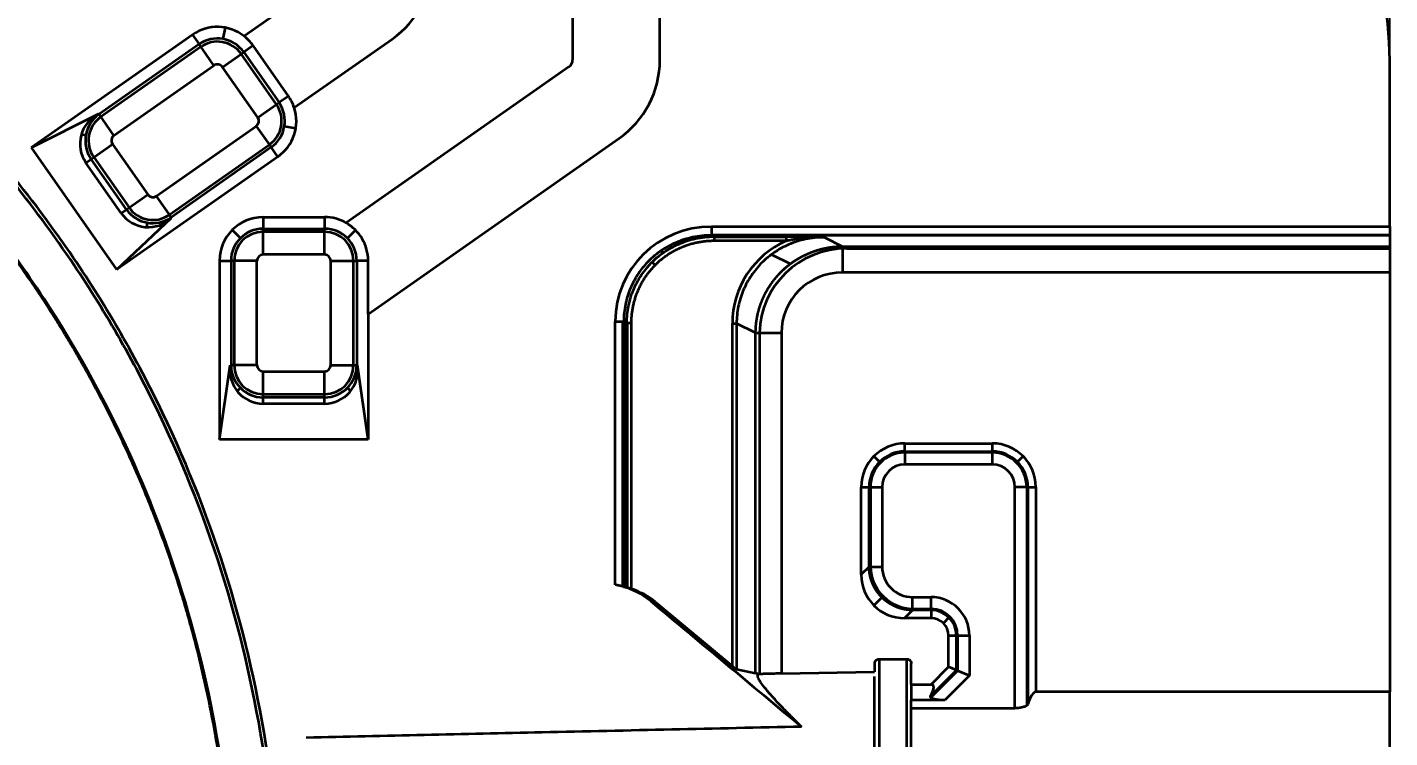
# Model space of a CAD drawing. Header units: millimetres. Extents: x 5 to 1651, y 545 to 1674.
# Drawn here: x 495.8 to 651.9, y 1494 to 1575.4 of the extents above; entities that cross this region are included whole.
import ezdxf

# ---------------------------------------------------------------- set-up
doc = ezdxf.new("R2010")
doc.units = ezdxf.units.MM
doc.layers.add('20', color=7, linetype='Continuous', true_color=0xffffff)
doc.layers.add('dim', color=82, linetype='Continuous', lineweight=9)
doc.dimstyles.get("Standard").update_dxf_attribs({"dimscale": 5, "dimtxt": 0.18, "dimasz": 0.18, "dimexe": 0.18, "dimexo": 0.0625, "dimgap": 0.09, "dimtad": 0, "dimtih": 1, "dimtoh": 1, "dimzin": 0, "dimdsep": 46, "dimtxsty": 'Standard', "dimcen": 0.09, "dimadec": 0, "dimazin": 0, "dimtfac": 1, "dimtofl": 0, "dimtmove": 0, "dimatfit": 3, "dimfxl": 0, "dimtolj": 1, "dimtzin": 0, "dimarcsym": 0})

# ---------------------------------------------------------------- blocks, each defined once
blk = doc.blocks.new('*D2')
at = {"layer": 'Defpoints', "color": 0, "lineweight": 18, "transparency": 16777216}
for p in [(651.9, 1664.8), (151.9, 1561.72), (651.9, 1561.72)]:
    blk.add_point(p, dxfattribs=at)
at = {"layer": 'dim', "color": 0, "lineweight": -2, "transparency": 16777216}
for p, q in [((151.9, 1564.22), (151.9, 1667.3)), ((651.9, 1564.22), (651.9, 1667.3)), ((161.9, 1664.8), (357.11, 1664.8)), ((641.9, 1664.8), (446.69, 1664.8))]:
    blk.add_line(p, q, dxfattribs=at)
at = {"layer": 'dim', "color": 0, "lineweight": 18, "transparency": 16777216}
for points in [[(161.9, 1666.47), (161.9, 1663.13), (151.9, 1664.8)], [(641.9, 1666.47), (641.9, 1663.13), (651.9, 1664.8)]]:
    blk.add_solid(points, dxfattribs=at)
at = {"layer": 'dim', "color": 0, "lineweight": 18, "transparency": 16777216, "insert": (401.9, 1664.8), "char_height": 12.5, "attachment_point": 5}
blk.add_mtext('\\A1;500.00{\\H7.5;\\S-0.10^ -0.15;}', dxfattribs=at)

msp = doc.modelspace()

# ---------------------------------------------------------------- linework, layer by layer
at = {"layer": '20', "color": 7, "linetype": 'Continuous', "lineweight": 35}
for p, q in [((558.303, 1611.632), (558.303, 1571.651)), ((568.303, 1571.651), (568.303, 1611.632)), ((531.888, 1582.212), (520.689, 1574.371)), ((518.49, 1575.346), (518.26, 1574.042)), ((514.754, 1574.517), (496.339, 1561.623)), ((515.513, 1573.433), (504.061, 1565.414)), ((515.721, 1573.136), (504.269, 1565.117)), ((514.754, 1574.517), (515.513, 1573.433)), ((517.217, 1571), (515.513, 1573.433)), ((521.704, 1573.28), (520.633, 1572.53)), ((520.689, 1574.371), (520.674, 1574.36)), ((525.747, 1567.506), (521.704, 1573.28)), ((526.425, 1566.179), (537.623, 1574.02)), ((518.2, 1570.826), (520.633, 1572.53)), ((524.379, 1566.548), (520.336, 1572.322)), ((520.633, 1572.53), (524.676, 1566.756)), ((651.897, 1552.549), (651.897, 1571.632)), ((505.765, 1562.981), (517.217, 1571)), ((522.243, 1565.052), (518.2, 1570.826)), ((557.877, 1570.832), (532.384, 1552.982)), ((525.747, 1567.506), (524.676, 1566.756)), ((496.339, 1561.623), (504.012, 1565.485)), ((504.012, 1565.485), (504.061, 1565.414)), ((505.765, 1562.981), (504.061, 1565.414)), ((522.243, 1565.052), (524.676, 1566.756)), ((526.41, 1566.169), (526.425, 1566.179)), ((510.618, 1556.051), (522.07, 1564.07)), ((522.07, 1564.07), (523.774, 1561.636)), ((526.589, 1563.779), (525.285, 1564.009)), ((502.039, 1563.131), (502.549, 1563.041)), ((534.902, 1542.537), (563.612, 1562.64)), ((506.118, 1547.658), (496.339, 1561.623)), ((503.158, 1560.294), (505.592, 1561.998)), ((505.592, 1561.998), (509.635, 1556.224)), ((512.113, 1553.915), (523.565, 1561.933)), ((523.774, 1561.636), (512.322, 1553.617)), ((524.533, 1560.552), (523.774, 1561.636)), ((502.562, 1559.877), (503.158, 1560.294)), ((506.605, 1554.103), (502.562, 1559.877)), ((507.201, 1554.52), (503.158, 1560.294)), ((503.456, 1560.502), (507.499, 1554.728)), ((524.533, 1560.552), (506.118, 1547.658)), ((507.201, 1554.52), (509.635, 1556.224)), ((510.618, 1556.051), (512.322, 1553.617)), ((506.605, 1554.103), (507.201, 1554.52)), ((506.118, 1547.658), (512.371, 1553.546)), ((509.574, 1553.008), (509.484, 1552.498)), ((512.371, 1553.546), (512.322, 1553.617)), ((522.854, 1553.641), (522.854, 1552.318)), ((522.854, 1553.641), (529.902, 1553.641)), ((529.902, 1553.641), (529.902, 1552.318)), ((532.384, 1552.982), (532.369, 1552.971)), ((519.318, 1552.177), (520.254, 1551.241)), ((522.854, 1549.347), (522.854, 1552.318)), ((522.854, 1552.318), (529.902, 1552.318)), ((529.902, 1551.955), (522.854, 1551.955)), ((529.902, 1549.347), (529.902, 1552.318)), ((533.426, 1552.165), (532.502, 1551.241)), ((574.205, 1552.549), (651.897, 1552.549)), ((574.205, 1552.549), (574.205, 1551.552)), ((574.205, 1551.632), (651.897, 1551.632)), ((651.897, 1551.552), (574.205, 1551.552)), ((574.205, 1551.552), (574.53, 1551.41)), ((574.53, 1551.41), (574.53, 1550.912)), ((574.53, 1551.41), (582.766, 1551.41)), ((574.53, 1551.37), (582.766, 1551.37)), ((582.766, 1551.41), (582.766, 1550.912)), ((587.101, 1551.33), (589.221, 1550.288)), ((651.897, 1552.549), (651.897, 1551.552)), ((651.897, 1551.552), (651.897, 1550.288)), ((568.698, 1549.572), (568.344, 1549.727)), ((582.766, 1550.912), (574.53, 1550.912)), ((589.221, 1550.288), (651.897, 1550.288)), ((589.221, 1550.288), (589.221, 1547.3)), ((589.709, 1550.049), (651.897, 1550.049)), ((651.897, 1550.288), (651.897, 1547.3)), ((517.854, 1548.641), (519.177, 1548.641)), ((517.854, 1548.641), (517.854, 1528.18)), ((522.148, 1548.641), (519.177, 1548.641)), ((519.177, 1548.641), (519.177, 1536.68)), ((519.54, 1548.641), (519.54, 1536.68)), ((522.148, 1536.68), (522.148, 1548.641)), ((529.902, 1549.347), (522.854, 1549.347)), ((530.608, 1536.68), (530.608, 1548.641)), ((530.608, 1548.641), (533.579, 1548.641)), ((533.216, 1536.68), (533.216, 1548.641)), ((533.579, 1548.641), (533.579, 1536.68)), ((534.885, 1548.641), (533.579, 1548.641)), ((534.885, 1542.525), (534.885, 1548.641)), ((567.765, 1548.154), (567.419, 1548.501)), ((581.089, 1549.369), (583.263, 1548.302)), ((651.897, 1547.3), (589.221, 1547.3)), ((651.897, 1547.3), (651.897, 1499.269)), ((534.902, 1542.537), (534.885, 1542.525)), ((534.902, 1542.537), (534.902, 1528.18)), ((563.179, 1511.531), (563.179, 1541.695)), ((563.179, 1541.695), (564.16, 1541.695)), ((564, 1541.695), (564, 1511.358)), ((564.16, 1541.695), (564.16, 1511.317)), ((564.518, 1541.538), (564.16, 1541.695)), ((564.518, 1511.223), (564.518, 1541.538)), ((564.518, 1541.538), (565.008, 1541.538)), ((564.598, 1511.201), (564.598, 1541.538)), ((565.008, 1541.538), (565.008, 1511.083)), ((576.599, 1541.449), (577.091, 1541.449)), ((576.599, 1502.224), (576.599, 1541.449)), ((577.091, 1541.449), (577.091, 1501.86)), ((579.266, 1540.38), (577.091, 1541.449)), ((579.266, 1501.439), (579.266, 1540.38)), ((579.266, 1540.38), (582.22, 1540.38)), ((579.707, 1540.38), (579.707, 1501.301)), ((582.22, 1540.38), (582.22, 1501.376)), ((517.854, 1528.18), (519.091, 1536.68)), ((519.091, 1536.68), (519.177, 1536.68)), ((522.148, 1536.68), (519.177, 1536.68)), ((522.854, 1535.975), (529.902, 1535.975)), ((522.854, 1533.004), (522.854, 1535.975)), ((529.902, 1533.004), (529.902, 1535.975)), ((530.608, 1536.68), (533.579, 1536.68)), ((533.665, 1536.68), (533.579, 1536.68)), ((534.902, 1528.18), (533.665, 1536.68)), ((519.888, 1533.714), (520.254, 1534.081)), ((532.502, 1534.081), (532.868, 1533.714)), ((522.854, 1533.367), (529.902, 1533.367)), ((529.902, 1533.004), (522.854, 1533.004)), ((522.854, 1532.277), (522.854, 1533.004)), ((529.902, 1532.277), (529.902, 1533.004)), ((529.902, 1532.277), (522.854, 1532.277)), ((534.902, 1528.18), (517.854, 1528.18)), ((593.462, 1525.62), (592.819, 1526.263)), ((596.354, 1526.818), (596.354, 1527.728)), ((596.354, 1527.728), (606.365, 1527.728)), ((596.354, 1526.818), (596.354, 1525.326)), ((596.354, 1526.818), (606.365, 1526.818)), ((606.365, 1526.677), (596.354, 1526.677)), ((606.365, 1527.728), (606.365, 1526.818)), ((606.365, 1526.818), (606.365, 1525.326)), ((609.901, 1526.263), (609.257, 1525.62)), ((606.365, 1525.326), (596.354, 1525.326)), ((591.354, 1522.728), (592.264, 1522.728)), ((591.354, 1512.701), (591.354, 1522.728)), ((592.264, 1522.728), (593.756, 1522.728)), ((592.264, 1513.61), (592.264, 1522.728)), ((592.405, 1522.728), (592.405, 1513.61)), ((593.756, 1522.728), (593.756, 1513.61)), ((610.455, 1522.728), (608.963, 1522.728)), ((608.963, 1497.396), (608.963, 1522.728)), ((610.314, 1522.728), (610.314, 1497.709)), ((610.455, 1522.728), (611.365, 1522.728)), ((610.455, 1522.728), (610.455, 1497.878)), ((611.365, 1522.728), (611.365, 1499.269)), ((592.264, 1513.61), (591.354, 1512.701)), ((592.264, 1513.61), (593.756, 1513.61)), ((564.16, 1511.317), (564.518, 1511.223)), ((567.807, 1509.55), (567.209, 1509.707)), ((567.807, 1509.55), (576.599, 1502.224)), ((592.807, 1509.181), (593.725, 1510.098)), ((597.237, 1510.13), (599.354, 1510.13)), ((597.237, 1508.638), (597.237, 1510.13)), ((599.354, 1508.638), (599.354, 1510.13)), ((596.327, 1507.728), (597.237, 1508.638)), ((599.354, 1507.728), (596.327, 1507.728)), ((597.237, 1508.779), (599.354, 1508.779)), ((599.354, 1508.638), (597.237, 1508.638)), ((599.354, 1508.638), (599.354, 1507.728)), ((601.412, 1507.785), (600.768, 1507.142)), ((601.354, 1505.728), (602.264, 1505.728)), ((601.354, 1502.132), (601.354, 1505.728)), ((602.264, 1505.728), (603.756, 1505.728)), ((602.264, 1501.755), (602.264, 1505.728)), ((602.405, 1505.728), (602.405, 1501.696)), ((603.756, 1505.728), (603.756, 1501.137)), ((593.398, 1503.031), (596.598, 1503.031)), ((577.091, 1501.86), (579.266, 1501.439)), ((582.22, 1501.376), (592.898, 1501.562)), ((592.898, 1502.531), (592.898, 1501.562)), ((597.098, 1500.132), (597.098, 1502.531)), ((599.294, 1498.785), (602.264, 1501.755)), ((599.335, 1498.626), (602.405, 1501.696)), ((599.354, 1500.132), (601.354, 1502.132)), ((602.264, 1501.755), (601.354, 1502.132)), ((602.264, 1501.755), (603.756, 1501.137)), ((597.098, 1500.132), (597.098, 1498.319)), ((597.098, 1500.132), (599.354, 1500.132)), ((603.756, 1501.137), (600.938, 1498.319)), ((597.098, 1497.396), (597.098, 1498.319)), ((600.938, 1498.319), (597.098, 1498.319)), ((651.897, 1499.269), (611.365, 1499.269)), ((651.897, 1443.995), (651.897, 1499.269)), ((597.098, 1445.868), (597.098, 1497.396)), ((597.098, 1497.396), (608.963, 1497.396))]:
    msp.add_line(p, q, dxfattribs=at)
for centre, radius, start, end in [((611.897, 1571.632), 40, 0, 90), ((531.314, 1583.031), 11, 305, 0), ((517.622, 1570.422), 5, 52.16559, 125), ((517.622, 1570.422), 3.676, 35, 125), ((517.622, 1570.422), 3.314, 35, 125), ((517.622, 1570.422), 4.983, 35, 52.2255), ((557.303, 1571.651), 1, 305, 0), ((557.303, 1571.651), 11, 305, 0), ((517.622, 1570.422), 0.706, 35, 125), ((521.665, 1564.648), 4.983, 17.7745, 35), ((506.17, 1562.403), 3.676, 125, 215), ((521.665, 1564.648), 3.314, 305, 35), ((521.665, 1564.648), 3.676, 305, 35), ((521.665, 1564.648), 5, 305, 17.83441), ((506.17, 1562.403), 3.314, 125, 215), ((521.665, 1564.648), 0.706, 305, 35), ((506.17, 1562.403), 0.706, 125, 215), ((510.213, 1556.629), 0.706, 215, 305), ((510.213, 1556.629), 3.676, 215, 305), ((510.213, 1556.629), 3.314, 215, 305), ((522.854, 1548.641), 5, 90, 180), ((529.902, 1548.641), 5, 60.2408, 90), ((529.902, 1548.641), 4.983, 0, 60.33225), ((522.854, 1548.641), 3.676, 90, 180), ((522.854, 1548.641), 3.314, 90, 180), ((529.902, 1548.641), 3.676, 0, 90), ((529.902, 1548.641), 3.314, 0, 90), ((522.854, 1548.641), 0.706, 90, 180), ((529.902, 1548.641), 0.706, 0, 90), ((522.854, 1536.68), 3.676, 180, 270), ((522.854, 1536.68), 3.314, 180, 270), ((522.854, 1536.68), 0.706, 180, 270), ((529.902, 1536.68), 3.314, 270, 0), ((529.902, 1536.68), 0.706, 270, 0), ((529.902, 1536.68), 3.676, 270, 0), ((596.354, 1522.728), 5, 90, 180), ((596.354, 1522.728), 4.09, 90, 180), ((596.354, 1522.728), 3.949, 90, 180), ((606.365, 1522.728), 5, 0, 90), ((606.365, 1522.728), 4.09, 0, 90), ((606.365, 1522.728), 3.949, 0, 90), ((596.354, 1522.728), 2.598, 90, 180), ((606.365, 1522.728), 2.598, 0, 90), ((599.354, 1505.728), 4.402, 0, 90), ((599.354, 1505.728), 3.051, 0, 90), ((599.354, 1505.728), 2.91, 0, 90), ((599.354, 1505.728), 2, 0, 90)]:
    msp.add_arc(centre, radius, start, end, dxfattribs=at)
for centre, major_axis, ratio, start_param, end_param in [((505.712, 1562.082), (3.149, 2.205), 0.9893532, 1.4247433, 3.1415927), ((509.755, 1556.308), (3.149, 2.205), 0.9893532, 3.1415927, 4.858442), ((574.396, 1541.506), (10.311, -4.52), 0.9770757, 1.9925804, 3.5463201), ((587.264, 1541.288), (9.608, -4.72), 0.9808758, 2.4551548, 3.5906035), ((589.864, 1540.011), (9.151, -4.495), 0.9808758, 2.0350898, 3.5690336), ((589.33, 1540.273), (6.405, -3.147), 0.9808758, 2.0350898, 3.5906035), ((522.854, 1536.121), (0, 3.844), 0.9893532, 1.4247433, 3.1415927), ((529.902, 1536.121), (0, 3.844), 0.9893532, 3.1415927, 4.858442), ((596.382, 1512.755), (3.574, 3.574), 0.9891328, 2.361657, 3.9215283), ((597.433, 1513.806), (3.574, 3.574), 0.9891328, 2.3897481, 3.8934372), ((597.275, 1513.649), (2.502, 2.502), 0.9891328, 2.3616577, 3.9215276), ((561.967, 1503.621), (-7.901, 2.075), 0.9793727, 4.2664215, 4.7123859), ((562.566, 1503.464), (-7.901, 2.075), 0.9793727, 4.2664215, 4.6601083), ((576.599, 1502.281), (-0.499, 0.419), 0.0669995, 1.6269993, 3.0215425), ((582.22, 1498.917), (-2.995, 2.515), 0.0669995, 5.8523815, 6.1631352), ((570.854, 1471.632), (28.736, 28.42), 0.0739094, 6.0491101, 6.3577405), ((611.365, 1471.632), (0, 27.637), 0.1051042, 0.0000377, 0.3186341)]:
    msp.add_ellipse(centre, major_axis=major_axis, ratio=ratio, start_param=start_param, end_param=end_param, dxfattribs=at)
for points, knots in [([(493.457, 1384.041), (496.166, 1387.327), (502.831, 1396.225), (511.805, 1411.829), (519.307, 1431.011), (523.876, 1451.093), (525.41, 1471.632), (523.876, 1492.171), (519.307, 1512.254), (511.805, 1531.435), (502.831, 1547.04), (496.166, 1555.937), (493.457, 1559.224)], [0, 0, 0, 0, 0.0672927, 0.1754696, 0.2836464, 0.3918232, 0.5, 0.6081768, 0.7163536, 0.8245304, 0.9327073, 1, 1, 1, 1]), ([(493.274, 1384.453), (495.927, 1387.682), (502.526, 1396.504), (511.44, 1412.005), (518.92, 1431.13), (523.475, 1451.154), (525.005, 1471.632), (523.475, 1492.111), (518.92, 1512.135), (511.44, 1531.26), (502.526, 1546.76), (495.927, 1555.582), (493.274, 1558.811)], [0, 0, 0, 0, 0.0663674, 0.1747756, 0.2831837, 0.3915919, 0.5, 0.6084081, 0.7168163, 0.8252244, 0.9336326, 1, 1, 1, 1]), ([(490.914, 1389.71), (492.057, 1391.157), (493.169, 1392.627), (494.521, 1394.494), (494.789, 1394.869), (495.322, 1395.621), (495.586, 1395.999), (496.373, 1397.135), (496.89, 1397.898), (498.414, 1400.202), (499.398, 1401.759), (500.825, 1404.124), (501.292, 1404.917), (501.981, 1406.115), (502.209, 1406.515), (502.66, 1407.319), (502.884, 1407.722), (503.991, 1409.743), (504.843, 1411.377), (506.067, 1413.853), (506.467, 1414.682), (507.249, 1416.349), (507.631, 1417.187), (508.378, 1418.871), (508.742, 1419.717), (509.276, 1420.992), (509.452, 1421.419), (509.799, 1422.273), (509.97, 1422.7), (510.815, 1424.842), (511.454, 1426.567), (512.659, 1430.041), (513.225, 1431.789), (514.284, 1435.309), (514.778, 1437.08), (515.462, 1439.755), (515.681, 1440.65), (515.995, 1441.996), (516.098, 1442.446), (516.298, 1443.346), (516.396, 1443.796), (516.873, 1446.048), (517.216, 1447.855), (517.674, 1450.575), (517.817, 1451.482), (518.085, 1453.301), (518.209, 1454.211), (518.554, 1456.946), (518.746, 1458.775), (518.976, 1461.527), (519.043, 1462.446), (519.115, 1463.596), (519.129, 1463.826), (519.155, 1464.286), (519.193, 1464.976), (519.225, 1465.666), (519.321, 1467.967), (519.359, 1469.806), (519.359, 1473.483), (519.282, 1477.157), (519.052, 1480.828), (518.822, 1483.58), (518.735, 1484.497), (518.615, 1485.643), (518.59, 1485.873), (518.54, 1486.331), (518.462, 1487.018), (518.269, 1488.618), (518.082, 1489.986), (517.814, 1491.806), (517.67, 1492.714), (517.211, 1495.433), (516.525, 1499.044), (515.688, 1502.626), (515.003, 1505.301), (514.766, 1506.191), (514.456, 1507.302), (514.394, 1507.524), (514.268, 1507.967), (514.077, 1508.632), (513.881, 1509.295), (513.217, 1511.501), (512.649, 1513.253), (511.742, 1515.865), (511.431, 1516.732), (510.95, 1518.029), (510.787, 1518.461), (510.458, 1519.321), (510.291, 1519.75), (509.446, 1521.892), (508.735, 1523.589), (507.616, 1526.11), (507.234, 1526.946), (506.453, 1528.611), (506.054, 1529.439), (504.83, 1531.912), (503.979, 1533.544), (502.982, 1535.362), (502.871, 1535.564), (502.648, 1535.967), (502.535, 1536.168), (502.196, 1536.771), (501.513, 1537.973), (500.812, 1539.163), (499.385, 1541.526), (498.402, 1543.081), (496.373, 1546.147), (495.326, 1547.658), (493.168, 1550.639), (492.057, 1552.107), (490.914, 1553.555)], [0, 0, 0, 0, 0.03125, 0.03125, 0.0390625, 0.0390625, 0.046875, 0.046875, 0.0625, 0.0625, 0.09375, 0.09375, 0.109375, 0.109375, 0.1171875, 0.1171875, 0.125, 0.125, 0.15625, 0.15625, 0.171875, 0.171875, 0.1875, 0.1875, 0.203125, 0.203125, 0.2109375, 0.2109375, 0.21875, 0.21875, 0.25, 0.25, 0.28125, 0.28125, 0.3125, 0.3125, 0.328125, 0.328125, 0.3359375, 0.3359375, 0.34375, 0.34375, 0.375, 0.375, 0.390625, 0.390625, 0.40625, 0.40625, 0.4375, 0.4375, 0.453125, 0.453125, 0.4570313, 0.4570313, 0.4609375, 0.46875, 0.46875, 0.5, 0.5, 0.53125, 0.5625, 0.5625, 0.578125, 0.578125, 0.5820313, 0.5820313, 0.5859375, 0.59375, 0.609375, 0.609375, 0.625, 0.625, 0.65625, 0.6875, 0.6875, 0.703125, 0.703125, 0.7070313, 0.7070313, 0.7109375, 0.71875, 0.71875, 0.75, 0.75, 0.765625, 0.765625, 0.7734375, 0.7734375, 0.78125, 0.78125, 0.8125, 0.8125, 0.828125, 0.828125, 0.84375, 0.84375, 0.875, 0.875, 0.8789063, 0.8789063, 0.8828125, 0.8828125, 0.890625, 0.90625, 0.90625, 0.9375, 0.9375, 0.96875, 0.96875, 1, 1, 1, 1]), ([(490.977, 1389.571), (493.378, 1392.608), (499.399, 1400.952), (507.546, 1415.567), (514.394, 1433.586), (518.562, 1452.406), (519.961, 1471.632), (518.562, 1490.858), (514.394, 1509.678), (507.546, 1527.697), (499.399, 1542.313), (493.378, 1550.657), (490.977, 1553.694)], [0, 0, 0, 0, 0.065602, 0.1742015, 0.282801, 0.3914005, 0.5, 0.6085995, 0.717199, 0.8257985, 0.934398, 1, 1, 1, 1]), ([(574.205, 1551.552), (573.833, 1551.553), (573.466, 1551.534), (572.747, 1551.458), (572.396, 1551.402), (571.711, 1551.258), (571.377, 1551.169), (570.732, 1550.963), (570.419, 1550.846), (569.817, 1550.586), (569.528, 1550.444), (568.972, 1550.138), (568.707, 1549.975), (568.201, 1549.631), (567.96, 1549.45), (567.618, 1549.169), (567.451, 1549.026), (567.265, 1548.855), (567.175, 1548.769), (567.13, 1548.726), (567.107, 1548.704), (567.096, 1548.693), (567.091, 1548.688), (567.088, 1548.685), (567.086, 1548.684), (567.086, 1548.683), (567.085, 1548.683), (567.085, 1548.682), (566.854, 1548.455), (566.414, 1547.978), (565.829, 1547.202), (565.324, 1546.372), (565.044, 1545.787), (564.793, 1545.19), (564.683, 1544.885), (564.493, 1544.266), (564.414, 1543.951), (564.287, 1543.315), (564.239, 1542.993), (564.175, 1542.346), (564.16, 1542.021), (564.16, 1541.695)], [0, 0, 0, 0, 0.0625, 0.0625, 0.125, 0.125, 0.1875, 0.1875, 0.25, 0.25, 0.3125, 0.3125, 0.375, 0.375, 0.4375, 0.4375, 0.46875, 0.484375, 0.4921875, 0.4960938, 0.4980469, 0.4990234, 0.4995117, 0.4997559, 0.4998779, 0.499939, 0.499939, 0.5, 0.5, 0.5625, 0.625, 0.6875, 0.75, 0.75, 0.8125, 0.8125, 0.875, 0.875, 0.9375, 0.9375, 1, 1, 1, 1]), ([(564.518, 1541.538), (564.518, 1541.863), (564.535, 1542.188), (564.599, 1542.835), (564.648, 1543.156), (564.776, 1543.792), (564.856, 1544.106), (565.046, 1544.726), (565.156, 1545.031), (565.406, 1545.628), (565.686, 1546.212), (566.19, 1547.043), (566.58, 1547.561), (566.89, 1547.934), (567.05, 1548.117), (567.244, 1548.323), (567.343, 1548.425), (567.393, 1548.475), (567.419, 1548.5), (567.431, 1548.512), (567.437, 1548.519), (567.441, 1548.522), (567.442, 1548.523), (567.443, 1548.524), (567.443, 1548.524), (567.444, 1548.525), (567.646, 1548.724), (567.861, 1548.919), (568.315, 1549.294), (568.555, 1549.475), (569.059, 1549.82), (569.323, 1549.984), (569.876, 1550.29), (570.164, 1550.433), (570.764, 1550.694), (571.074, 1550.812), (571.717, 1551.02), (572.049, 1551.109), (572.73, 1551.255), (573.08, 1551.312), (573.795, 1551.389), (574.16, 1551.409), (574.53, 1551.41)], [0, 0, 0, 0, 0.0625, 0.0625, 0.125, 0.125, 0.1875, 0.1875, 0.25, 0.25, 0.3125, 0.375, 0.4375, 0.4375, 0.46875, 0.484375, 0.4921875, 0.4960937, 0.4980469, 0.4990234, 0.4995117, 0.4997559, 0.4998779, 0.499939, 0.499939, 0.5, 0.5, 0.5625, 0.5625, 0.625, 0.625, 0.6875, 0.6875, 0.75, 0.75, 0.8125, 0.8125, 0.875, 0.875, 0.9375, 0.9375, 1, 1, 1, 1]), ([(587.101, 1551.33), (586.734, 1551.33), (586.372, 1551.311), (585.661, 1551.236), (585.313, 1551.18), (584.634, 1551.036), (584.303, 1550.948), (583.662, 1550.743), (583.351, 1550.626), (582.751, 1550.366), (582.461, 1550.224), (581.906, 1549.917), (581.641, 1549.753), (581.133, 1549.407), (580.891, 1549.225), (580.547, 1548.941), (580.38, 1548.797), (580.192, 1548.624), (580.101, 1548.536), (580.055, 1548.492), (580.033, 1548.47), (580.022, 1548.459), (580.016, 1548.453), (580.013, 1548.451), (580.012, 1548.449), (580.011, 1548.449), (580.011, 1548.448), (580.011, 1548.448), (579.781, 1548.222), (579.345, 1547.746), (578.763, 1546.971), (578.259, 1546.142), (577.839, 1545.265), (577.618, 1544.654), (577.428, 1544.032), (577.348, 1543.717), (577.22, 1543.078), (577.171, 1542.755), (577.107, 1542.104), (577.091, 1541.777), (577.091, 1541.449)], [0, 0, 0, 0, 0.0625, 0.0625, 0.125, 0.125, 0.1875, 0.1875, 0.25, 0.25, 0.3125, 0.3125, 0.375, 0.375, 0.4375, 0.4375, 0.46875, 0.484375, 0.4921875, 0.4960938, 0.4980469, 0.4990234, 0.4995117, 0.4997559, 0.4998779, 0.499939, 0.499939, 0.5, 0.5, 0.5625, 0.625, 0.6875, 0.75, 0.8125, 0.8125, 0.875, 0.875, 0.9375, 0.9375, 1, 1, 1, 1]), ([(582.766, 1551.41), (583.438, 1551.41), (584.11, 1551.4), (585.549, 1551.372), (586.318, 1551.352), (587.088, 1551.33), (587.095, 1551.33), (587.101, 1551.33)], [0, 0, 0, 0, 0.4544512, 0.4544512, 0.9955299, 0.9955299, 1, 1, 1, 1]), ([(587.101, 1551.33), (587.078, 1551.33), (587.032, 1551.331), (586.963, 1551.331), (586.894, 1551.331), (586.825, 1551.331), (586.756, 1551.331), (586.686, 1551.331), (586.617, 1551.33), (586.548, 1551.329), (586.478, 1551.328), (586.409, 1551.326), (586.339, 1551.324), (586.269, 1551.322), (586.2, 1551.32), (586.13, 1551.318), (586.06, 1551.315), (585.99, 1551.312), (585.92, 1551.309), (585.85, 1551.305), (585.78, 1551.301), (585.709, 1551.297), (585.639, 1551.293), (585.569, 1551.288), (585.498, 1551.284), (585.427, 1551.278), (585.357, 1551.273), (585.286, 1551.267), (585.215, 1551.261), (585.144, 1551.255), (585.073, 1551.248), (585.002, 1551.241), (584.929, 1551.234), (584.855, 1551.226), (584.777, 1551.218), (584.697, 1551.209), (584.614, 1551.2), (584.528, 1551.19), (584.439, 1551.18), (584.347, 1551.169), (584.252, 1551.157), (584.155, 1551.144), (584.055, 1551.131), (583.951, 1551.117), (583.834, 1551.099), (583.704, 1551.08), (583.566, 1551.058), (583.434, 1551.036), (583.324, 1551.017), (583.236, 1551.001), (583.168, 1550.989), (583.101, 1550.977), (583.047, 1550.966), (583.005, 1550.958), (582.976, 1550.953), (582.949, 1550.947), (582.924, 1550.942), (582.901, 1550.937), (582.879, 1550.932), (582.86, 1550.928), (582.842, 1550.924), (582.826, 1550.92), (582.812, 1550.916), (582.8, 1550.913), (582.79, 1550.91), (582.782, 1550.908), (582.775, 1550.905), (582.771, 1550.904), (582.77, 1550.903)], [0, 0, 0, 0, 0.0158931, 0.0317985, 0.0477166, 0.0636479, 0.0795928, 0.0955517, 0.1115251, 0.1275134, 0.1435169, 0.1595362, 0.1755714, 0.1916232, 0.2076917, 0.2237774, 0.2398805, 0.2560015, 0.2721407, 0.2882983, 0.3044748, 0.3206703, 0.3368851, 0.3531197, 0.3693741, 0.3856487, 0.4019438, 0.4182595, 0.4345961, 0.4509538, 0.4673329, 0.4837335, 0.5001559, 0.5173946, 0.5352814, 0.5538182, 0.5730072, 0.5928504, 0.6133499, 0.6345079, 0.6563268, 0.6788088, 0.7019562, 0.7257714, 0.7502569, 0.7834873, 0.8154183, 0.8460446, 0.8753608, 0.8914873, 0.9072825, 0.9227456, 0.9378759, 0.9450115, 0.9517204, 0.958002, 0.9638562, 0.9692826, 0.974281, 0.9788512, 0.9829931, 0.9867065, 0.9899914, 0.9928479, 0.9952762, 0.9972768, 0.9988507, 1, 1, 1, 1]), ([(579.266, 1540.38), (579.266, 1540.397), (579.266, 1540.429), (579.267, 1540.478), (579.268, 1540.527), (579.269, 1540.575), (579.27, 1540.624), (579.272, 1540.673), (579.273, 1540.721), (579.275, 1540.77), (579.278, 1540.819), (579.28, 1540.867), (579.283, 1540.916), (579.286, 1540.965), (579.289, 1541.013), (579.292, 1541.062), (579.296, 1541.11), (579.3, 1541.159), (579.304, 1541.207), (579.309, 1541.256), (579.313, 1541.304), (579.318, 1541.352), (579.323, 1541.401), (579.328, 1541.449), (579.334, 1541.497), (579.34, 1541.546), (579.346, 1541.594), (579.352, 1541.642), (579.359, 1541.69), (579.365, 1541.738), (579.372, 1541.787), (579.379, 1541.835), (579.387, 1541.883), (579.395, 1541.931), (579.403, 1541.978), (579.411, 1542.026), (579.419, 1542.074), (579.428, 1542.122), (579.436, 1542.17), (579.446, 1542.217), (579.455, 1542.265), (579.464, 1542.312), (579.474, 1542.36), (579.484, 1542.407), (579.494, 1542.455), (579.505, 1542.502), (579.515, 1542.55), (579.526, 1542.597), (579.537, 1542.644), (579.549, 1542.691), (579.56, 1542.738), (579.572, 1542.785), (579.584, 1542.832), (579.597, 1542.879), (579.609, 1542.926), (579.622, 1542.973), (579.635, 1543.019), (579.648, 1543.066), (579.661, 1543.112), (579.675, 1543.159), (579.689, 1543.205), (579.703, 1543.252), (579.717, 1543.298), (579.732, 1543.344), (579.747, 1543.39), (579.762, 1543.436), (579.777, 1543.482), (579.792, 1543.528), (579.808, 1543.574), (579.824, 1543.619), (579.84, 1543.665), (579.856, 1543.71), (579.873, 1543.756), (579.889, 1543.801), (579.906, 1543.847), (579.924, 1543.892), (579.941, 1543.937), (579.959, 1543.982), (579.976, 1544.027), (579.994, 1544.072), (580.013, 1544.116), (580.031, 1544.161), (580.05, 1544.206), (580.069, 1544.25), (580.088, 1544.294), (580.107, 1544.339), (580.127, 1544.383), (580.147, 1544.427), (580.167, 1544.471), (580.187, 1544.515), (580.207, 1544.558), (580.228, 1544.602), (580.249, 1544.645), (580.27, 1544.689), (580.291, 1544.732), (580.312, 1544.775), (580.334, 1544.819), (580.356, 1544.862), (580.378, 1544.904), (580.4, 1544.947), (580.423, 1544.99), (580.445, 1545.032), (580.468, 1545.075), (580.491, 1545.117), (580.515, 1545.159), (580.538, 1545.201), (580.562, 1545.243), (580.586, 1545.285), (580.61, 1545.327), (580.634, 1545.369), (580.659, 1545.41), (580.683, 1545.451), (580.708, 1545.493), (580.733, 1545.534), (580.759, 1545.575), (580.784, 1545.616), (580.81, 1545.656), (580.836, 1545.697), (580.862, 1545.737), (580.888, 1545.778), (580.915, 1545.818), (580.941, 1545.858), (580.968, 1545.898), (580.995, 1545.938), (581.022, 1545.978), (581.05, 1546.017), (581.077, 1546.056), (581.105, 1546.096), (581.133, 1546.135), (581.161, 1546.174), (581.19, 1546.213), (581.218, 1546.251), (581.247, 1546.29), (581.276, 1546.328), (581.305, 1546.367), (581.334, 1546.405), (581.364, 1546.443), (581.393, 1546.481), (581.423, 1546.518), (581.453, 1546.556), (581.483, 1546.593), (581.514, 1546.631), (581.544, 1546.668), (581.575, 1546.705), (581.606, 1546.741), (581.637, 1546.778), (581.668, 1546.814), (581.7, 1546.851), (581.731, 1546.887), (581.763, 1546.923), (581.795, 1546.959), (581.827, 1546.995), (581.859, 1547.03), (581.892, 1547.066), (581.924, 1547.101), (581.957, 1547.136), (581.99, 1547.171), (582.023, 1547.206), (582.056, 1547.24), (582.09, 1547.275), (582.123, 1547.309), (582.157, 1547.343), (582.199, 1547.385), (582.249, 1547.434), (582.307, 1547.491), (582.366, 1547.547), (582.426, 1547.603), (582.487, 1547.659), (582.548, 1547.715), (582.609, 1547.77), (582.672, 1547.824), (582.735, 1547.879), (582.798, 1547.933), (582.862, 1547.987), (582.927, 1548.04), (582.993, 1548.093), (583.059, 1548.145), (583.126, 1548.197), (583.193, 1548.249), (583.261, 1548.3), (583.33, 1548.351), (583.4, 1548.402), (583.47, 1548.451), (583.54, 1548.501), (583.612, 1548.55), (583.683, 1548.598), (583.756, 1548.646), (583.829, 1548.694), (583.903, 1548.741), (583.977, 1548.787), (584.052, 1548.833), (584.128, 1548.879), (584.204, 1548.924), (584.281, 1548.968), (584.359, 1549.012), (584.437, 1549.055), (584.516, 1549.098), (584.595, 1549.14), (584.675, 1549.181), (584.755, 1549.222), (584.837, 1549.262), (584.918, 1549.302), (585.001, 1549.341), (585.083, 1549.379), (585.167, 1549.417), (585.251, 1549.454), (585.335, 1549.49), (585.421, 1549.526), (585.506, 1549.561), (585.593, 1549.595), (585.679, 1549.629), (585.767, 1549.661), (585.855, 1549.694), (585.943, 1549.725), (586.032, 1549.756), (586.121, 1549.785), (586.211, 1549.815), (586.302, 1549.843), (586.393, 1549.87), (586.484, 1549.897), (586.576, 1549.923), (586.669, 1549.948), (586.762, 1549.973), (586.855, 1549.996), (586.949, 1550.019), (587.044, 1550.041), (587.139, 1550.062), (587.234, 1550.082), (587.33, 1550.101), (587.426, 1550.119), (587.522, 1550.137), (587.619, 1550.153), (587.717, 1550.169), (587.815, 1550.184), (587.913, 1550.197), (588.011, 1550.21), (588.11, 1550.222), (588.21, 1550.233), (588.309, 1550.243), (588.409, 1550.252), (588.51, 1550.26), (588.61, 1550.267), (588.712, 1550.273), (588.813, 1550.278), (588.915, 1550.282), (589.016, 1550.285), (589.119, 1550.288), (589.187, 1550.288), (589.221, 1550.288)], [0, 0, 0, 0, 0.0031277, 0.006255, 0.0093819, 0.0125083, 0.0156344, 0.01876, 0.0218852, 0.02501, 0.0281344, 0.0312584, 0.034382, 0.0375052, 0.040628, 0.0437504, 0.0468724, 0.0499939, 0.0531151, 0.0562359, 0.0593563, 0.0624763, 0.0655959, 0.0687151, 0.0718339, 0.0749524, 0.0780704, 0.0811881, 0.0843053, 0.0874222, 0.0905387, 0.0936549, 0.0967706, 0.099886, 0.103001, 0.1061156, 0.1092298, 0.1123437, 0.1154572, 0.1185703, 0.121683, 0.1247954, 0.1279074, 0.1310191, 0.1341304, 0.1372413, 0.1403518, 0.143462, 0.1465719, 0.1496814, 0.1527905, 0.1558993, 0.1590077, 0.1621157, 0.1652234, 0.1683308, 0.1714378, 0.1745445, 0.1776508, 0.1807568, 0.1838624, 0.1869677, 0.1900726, 0.1931773, 0.1962815, 0.1993855, 0.2024891, 0.2055923, 0.2086953, 0.2117979, 0.2149001, 0.2180021, 0.2211037, 0.224205, 0.2273059, 0.2304066, 0.2335069, 0.2366069, 0.2397065, 0.2428059, 0.2459049, 0.2490037, 0.2521021, 0.2552002, 0.2582979, 0.2613954, 0.2644926, 0.2675894, 0.270686, 0.2737822, 0.2768781, 0.2799738, 0.2830691, 0.2861642, 0.2892589, 0.2923533, 0.2954475, 0.2985413, 0.3016349, 0.3047281, 0.3078211, 0.3109138, 0.3140062, 0.3170983, 0.3201901, 0.3232816, 0.3263729, 0.3294639, 0.3325546, 0.335645, 0.3387351, 0.341825, 0.3449146, 0.3480039, 0.3510929, 0.3541817, 0.3572702, 0.3603584, 0.3634464, 0.3665341, 0.3696215, 0.3727087, 0.3757956, 0.3788823, 0.3819686, 0.3850548, 0.3881407, 0.3912263, 0.3943117, 0.3973968, 0.4004816, 0.4035663, 0.4066506, 0.4097348, 0.4128186, 0.4159023, 0.4189857, 0.4220688, 0.4251517, 0.4282344, 0.4313168, 0.434399, 0.437481, 0.4405627, 0.4436442, 0.4467255, 0.4498065, 0.4528873, 0.4559679, 0.4590483, 0.4621284, 0.4652083, 0.468288, 0.4713675, 0.4744467, 0.4775258, 0.4806046, 0.4836832, 0.4867616, 0.4898398, 0.4929177, 0.4959955, 0.4990731, 0.504283, 0.509509, 0.5147512, 0.5200094, 0.5252838, 0.5305743, 0.535881, 0.5412038, 0.5465428, 0.5518979, 0.5572692, 0.5626566, 0.5680603, 0.5734801, 0.5789161, 0.5843684, 0.5898368, 0.5953214, 0.6008223, 0.6063394, 0.6118727, 0.6174222, 0.622988, 0.62857, 0.6341683, 0.6397828, 0.6454136, 0.6510607, 0.6567241, 0.6624037, 0.6680996, 0.6738118, 0.6795403, 0.6852851, 0.6910462, 0.6968237, 0.7026174, 0.7084275, 0.7142539, 0.7200966, 0.7259557, 0.7318311, 0.7377229, 0.743631, 0.7495555, 0.7554963, 0.7614535, 0.7674271, 0.773417, 0.7794234, 0.7854461, 0.7914852, 0.7975407, 0.8036127, 0.809701, 0.8158057, 0.8219269, 0.8280644, 0.8342184, 0.8403888, 0.8465757, 0.852779, 0.8589987, 0.8652348, 0.8714875, 0.8777565, 0.884042, 0.890344, 0.8966625, 0.9029974, 0.9093488, 0.9157167, 0.922101, 0.9285018, 0.9349191, 0.941353, 0.9478033, 0.9542701, 0.9607534, 0.9672532, 0.9737695, 0.9803024, 0.9868517, 0.9934176, 1, 1, 1, 1]), ([(597.237, 1508.638), (597.225, 1508.638), (597.201, 1508.638), (597.165, 1508.638), (597.128, 1508.639), (597.092, 1508.64), (597.057, 1508.642), (597.021, 1508.643), (596.985, 1508.645), (596.949, 1508.647), (596.913, 1508.649), (596.877, 1508.652), (596.841, 1508.655), (596.805, 1508.658), (596.769, 1508.661), (596.733, 1508.665), (596.698, 1508.669), (596.662, 1508.673), (596.626, 1508.677), (596.59, 1508.682), (596.555, 1508.687), (596.519, 1508.692), (596.484, 1508.697), (596.448, 1508.703), (596.412, 1508.709), (596.377, 1508.715), (596.342, 1508.721), (596.306, 1508.728), (596.271, 1508.735), (596.236, 1508.742), (596.2, 1508.75), (596.165, 1508.757), (596.13, 1508.765), (596.095, 1508.774), (596.06, 1508.782), (596.025, 1508.791), (595.991, 1508.8), (595.956, 1508.809), (595.921, 1508.818), (595.886, 1508.828), (595.852, 1508.838), (595.817, 1508.848), (595.783, 1508.859), (595.749, 1508.87), (595.714, 1508.881), (595.68, 1508.892), (595.646, 1508.903), (595.612, 1508.915), (595.578, 1508.927), (595.544, 1508.939), (595.511, 1508.951), (595.477, 1508.964), (595.443, 1508.977), (595.41, 1508.99), (595.376, 1509.004), (595.343, 1509.017), (595.31, 1509.031), (595.277, 1509.045), (595.244, 1509.059), (595.211, 1509.074), (595.178, 1509.089), (595.146, 1509.104), (595.113, 1509.119), (595.081, 1509.135), (595.048, 1509.151), (595.016, 1509.167), (594.984, 1509.183), (594.952, 1509.199), (594.92, 1509.216), (594.889, 1509.233), (594.857, 1509.25), (594.826, 1509.267), (594.794, 1509.285), (594.763, 1509.303), (594.732, 1509.321), (594.701, 1509.339), (594.67, 1509.358), (594.639, 1509.376), (594.609, 1509.395), (594.578, 1509.414), (594.548, 1509.434), (594.518, 1509.453), (594.488, 1509.473), (594.458, 1509.493), (594.428, 1509.513), (594.399, 1509.534), (594.369, 1509.554), (594.34, 1509.575), (594.311, 1509.596), (594.282, 1509.618), (594.253, 1509.639), (594.225, 1509.661), (594.196, 1509.683), (594.168, 1509.705), (594.14, 1509.727), (594.112, 1509.75), (594.084, 1509.773), (594.056, 1509.795), (594.029, 1509.819), (594.001, 1509.842), (593.974, 1509.865), (593.947, 1509.889), (593.92, 1509.913), (593.894, 1509.937), (593.867, 1509.961), (593.841, 1509.986), (593.815, 1510.011), (593.789, 1510.035), (593.763, 1510.06), (593.737, 1510.086), (593.712, 1510.111), (593.687, 1510.137), (593.662, 1510.163), (593.637, 1510.188), (593.612, 1510.215), (593.588, 1510.241), (593.563, 1510.267), (593.539, 1510.294), (593.515, 1510.321), (593.492, 1510.348), (593.468, 1510.375), (593.445, 1510.402), (593.422, 1510.43), (593.399, 1510.458), (593.376, 1510.486), (593.353, 1510.514), (593.331, 1510.542), (593.309, 1510.57), (593.287, 1510.599), (593.265, 1510.627), (593.244, 1510.656), (593.223, 1510.685), (593.201, 1510.714), (593.181, 1510.743), (593.16, 1510.773), (593.14, 1510.802), (593.119, 1510.832), (593.099, 1510.862), (593.079, 1510.892), (593.06, 1510.922), (593.04, 1510.952), (593.021, 1510.983), (593.002, 1511.013), (592.984, 1511.044), (592.965, 1511.075), (592.947, 1511.106), (592.929, 1511.137), (592.911, 1511.168), (592.893, 1511.199), (592.876, 1511.231), (592.859, 1511.262), (592.842, 1511.294), (592.825, 1511.326), (592.809, 1511.358), (592.793, 1511.39), (592.777, 1511.422), (592.761, 1511.455), (592.745, 1511.487), (592.73, 1511.52), (592.715, 1511.552), (592.7, 1511.585), (592.686, 1511.618), (592.671, 1511.651), (592.657, 1511.684), (592.643, 1511.717), (592.63, 1511.75), (592.616, 1511.784), (592.603, 1511.817), (592.59, 1511.851), (592.578, 1511.884), (592.565, 1511.918), (592.553, 1511.952), (592.541, 1511.986), (592.529, 1512.02), (592.518, 1512.054), (592.507, 1512.088), (592.496, 1512.122), (592.485, 1512.157), (592.475, 1512.191), (592.464, 1512.226), (592.454, 1512.26), (592.445, 1512.295), (592.435, 1512.33), (592.426, 1512.364), (592.417, 1512.399), (592.408, 1512.434), (592.4, 1512.469), (592.392, 1512.504), (592.384, 1512.539), (592.376, 1512.574), (592.368, 1512.61), (592.361, 1512.645), (592.354, 1512.68), (592.348, 1512.715), (592.341, 1512.751), (592.335, 1512.786), (592.329, 1512.822), (592.323, 1512.857), (592.318, 1512.893), (592.313, 1512.929), (592.308, 1512.964), (592.303, 1513), (592.299, 1513.036), (592.295, 1513.071), (592.291, 1513.107), (592.287, 1513.143), (592.284, 1513.179), (592.281, 1513.215), (592.278, 1513.251), (592.275, 1513.287), (592.273, 1513.322), (592.271, 1513.358), (592.269, 1513.394), (592.268, 1513.43), (592.266, 1513.466), (592.265, 1513.502), (592.265, 1513.538), (592.264, 1513.574), (592.264, 1513.598), (592.264, 1513.61)], [0, 0, 0, 0, 0.0046164, 0.0092325, 0.0138485, 0.0184642, 0.0230797, 0.027695, 0.0323101, 0.0369249, 0.0415396, 0.046154, 0.0507682, 0.0553823, 0.0599961, 0.0646097, 0.0692232, 0.0738364, 0.0784494, 0.0830623, 0.0876749, 0.0922874, 0.0968997, 0.1015118, 0.1061237, 0.1107355, 0.1153471, 0.1199585, 0.1245697, 0.1291807, 0.1337916, 0.1384023, 0.1430129, 0.1476233, 0.1522335, 0.1568436, 0.1614535, 0.1660633, 0.1706729, 0.1752824, 0.1798917, 0.1845009, 0.1891099, 0.1937188, 0.1983275, 0.2029361, 0.2075446, 0.212153, 0.2167612, 0.2213693, 0.2259772, 0.230585, 0.2351928, 0.2398003, 0.2444078, 0.2490152, 0.2536224, 0.2582295, 0.2628366, 0.2674435, 0.2720503, 0.276657, 0.2812636, 0.2858701, 0.2904765, 0.2950828, 0.299689, 0.3042951, 0.3089012, 0.3135071, 0.318113, 0.3227188, 0.3273245, 0.3319301, 0.3365356, 0.3411411, 0.3457465, 0.3503519, 0.3549571, 0.3595623, 0.3641674, 0.3687725, 0.3733775, 0.3779825, 0.3825874, 0.3871922, 0.391797, 0.3964018, 0.4010064, 0.4056111, 0.4102157, 0.4148203, 0.4194248, 0.4240293, 0.4286338, 0.4332382, 0.4378426, 0.4424469, 0.4470513, 0.4516556, 0.4562599, 0.4608642, 0.4654684, 0.4700727, 0.4746769, 0.4792811, 0.4838853, 0.4884895, 0.4930937, 0.4976979, 0.5023021, 0.5069063, 0.5115105, 0.5161147, 0.5207189, 0.5253231, 0.5299273, 0.5345316, 0.5391358, 0.5437401, 0.5483444, 0.5529487, 0.5575531, 0.5621574, 0.5667618, 0.5713662, 0.5759707, 0.5805752, 0.5851797, 0.5897843, 0.5943889, 0.5989936, 0.6035982, 0.608203, 0.6128078, 0.6174126, 0.6220175, 0.6266225, 0.6312275, 0.6358326, 0.6404377, 0.6450429, 0.6496481, 0.6542535, 0.6588589, 0.6634644, 0.6680699, 0.6726755, 0.6772812, 0.681887, 0.6864929, 0.6910988, 0.6957049, 0.700311, 0.7049172, 0.7095235, 0.7141299, 0.7187364, 0.723343, 0.7279497, 0.7325565, 0.7371634, 0.7417705, 0.7463776, 0.7509848, 0.7555922, 0.7601997, 0.7648072, 0.769415, 0.7740228, 0.7786307, 0.7832388, 0.787847, 0.7924554, 0.7970639, 0.8016725, 0.8062812, 0.8108901, 0.8154991, 0.8201083, 0.8247176, 0.8293271, 0.8339367, 0.8385465, 0.8431564, 0.8477665, 0.8523767, 0.8569871, 0.8615977, 0.8662084, 0.8708193, 0.8754303, 0.8800415, 0.8846529, 0.8892645, 0.8938763, 0.8984882, 0.9031003, 0.9077126, 0.9123251, 0.9169377, 0.9215506, 0.9261636, 0.9307768, 0.9353903, 0.9400039, 0.9446177, 0.9492318, 0.953846, 0.9584604, 0.9630751, 0.9676899, 0.972305, 0.9769203, 0.9815358, 0.9861515, 0.9907675, 0.9953836, 1, 1, 1, 1]), ([(564.16, 1511.317), (564.149, 1511.32), (564.132, 1511.324), (564.101, 1511.332), (564.09, 1511.335), (564.071, 1511.34), (564.064, 1511.342), (564.05, 1511.345), (564.043, 1511.347), (564.005, 1511.357), (563.972, 1511.365), (563.915, 1511.379), (563.896, 1511.384), (563.865, 1511.392), (563.855, 1511.394), (563.833, 1511.4), (563.822, 1511.402), (563.767, 1511.415), (563.72, 1511.426), (563.645, 1511.443), (563.62, 1511.448), (563.581, 1511.456), (563.568, 1511.459), (563.541, 1511.465), (563.528, 1511.467), (563.461, 1511.481), (563.406, 1511.492), (563.294, 1511.512), (563.237, 1511.522), (563.179, 1511.531)], [0, 0, 0, 0, 0.125, 0.125, 0.1875, 0.1875, 0.21875, 0.21875, 0.25, 0.25, 0.375, 0.375, 0.4375, 0.4375, 0.46875, 0.46875, 0.5, 0.5, 0.625, 0.625, 0.6875, 0.6875, 0.71875, 0.71875, 0.75, 0.75, 0.875, 0.875, 1, 1, 1, 1]), ([(565.008, 1511.083), (564.98, 1511.092), (564.924, 1511.109), (564.87, 1511.125), (564.83, 1511.137), (564.817, 1511.141), (564.791, 1511.148), (564.778, 1511.152), (564.741, 1511.162), (564.717, 1511.169), (564.684, 1511.178), (564.673, 1511.181), (564.652, 1511.187), (564.642, 1511.19), (564.614, 1511.197), (564.597, 1511.202), (564.574, 1511.208), (564.567, 1511.21), (564.554, 1511.213), (564.548, 1511.215), (564.532, 1511.219), (564.524, 1511.221), (564.518, 1511.223)], [0, 0, 0, 0, 0.125, 0.25, 0.25, 0.3125, 0.3125, 0.375, 0.375, 0.5, 0.5, 0.5625, 0.5625, 0.625, 0.625, 0.75, 0.75, 0.8125, 0.8125, 0.875, 0.875, 1, 1, 1, 1]), ([(567.209, 1509.707), (572.977, 1504.9), (578.746, 1500.093), (584.515, 1495.285), (584.515, 1495.285), (584.515, 1495.285)], [0, 0, 0, 0, 0.9999948, 0.9999948, 1, 1, 1, 1]), ([(592.898, 1502.531), (592.898, 1502.564), (592.902, 1502.596), (592.911, 1502.644), (592.915, 1502.66), (592.925, 1502.691), (592.93, 1502.707), (592.949, 1502.752), (592.964, 1502.781), (592.992, 1502.822), (593.001, 1502.835), (593.022, 1502.861), (593.033, 1502.873), (593.068, 1502.907), (593.093, 1502.928), (593.134, 1502.955), (593.148, 1502.964), (593.177, 1502.979), (593.206, 1502.993), (593.237, 1503.004), (593.268, 1503.014), (593.284, 1503.018), (593.333, 1503.028), (593.365, 1503.031), (593.398, 1503.031)], [0, 0, 0, 0, 0.125, 0.125, 0.1875, 0.1875, 0.25, 0.25, 0.375, 0.375, 0.4375, 0.4375, 0.5, 0.5, 0.625, 0.625, 0.6875, 0.6875, 0.75, 0.8125, 0.8125, 0.875, 0.875, 1, 1, 1, 1]), ([(593.398, 1503.031), (593.398, 1503.031), (593.398, 1502.783), (593.398, 1501.362), (593.398, 1498.399), (593.398, 1494.225), (593.398, 1489.028), (593.398, 1483.043), (593.398, 1477.125), (593.398, 1473.263), (593.398, 1471.632)], [0, 0, 0, 0, 0.0864776, 0.2222009, 0.3579243, 0.4936476, 0.6293709, 0.7650942, 0.9008175, 1, 1, 1, 1]), ([(596.598, 1503.031), (596.631, 1503.031), (596.664, 1503.028), (596.712, 1503.018), (596.728, 1503.014), (596.759, 1503.005), (596.775, 1502.999), (596.82, 1502.98), (596.849, 1502.965), (596.889, 1502.938), (596.903, 1502.928), (596.928, 1502.907), (596.94, 1502.896), (596.975, 1502.861), (596.996, 1502.836), (597.023, 1502.795), (597.032, 1502.781), (597.047, 1502.752), (597.061, 1502.723), (597.072, 1502.692), (597.081, 1502.661), (597.086, 1502.645), (597.095, 1502.596), (597.098, 1502.564), (597.098, 1502.531)], [0, 0, 0, 0, 0.125, 0.125, 0.1875, 0.1875, 0.25, 0.25, 0.375, 0.375, 0.4375, 0.4375, 0.5, 0.5, 0.625, 0.625, 0.6875, 0.6875, 0.75, 0.8125, 0.8125, 0.875, 0.875, 1, 1, 1, 1]), ([(596.598, 1471.632), (596.598, 1473.263), (596.598, 1477.125), (596.598, 1483.043), (596.598, 1489.028), (596.598, 1494.225), (596.598, 1498.399), (596.598, 1501.362), (596.598, 1502.783), (596.598, 1503.031), (596.598, 1503.031)], [0, 0, 0, 0, 0.0991825, 0.2349058, 0.3706291, 0.5063524, 0.6420757, 0.7777991, 0.9135224, 1, 1, 1, 1]), ([(584.515, 1495.285), (584.105, 1495.688), (583.714, 1496.078), (582.973, 1496.827), (582.623, 1497.186), (581.968, 1497.873), (581.663, 1498.201), (581.313, 1498.587), (581.21, 1498.701), (581.111, 1498.813), (581.045, 1498.887), (581.013, 1498.924), (580.855, 1499.104), (580.736, 1499.243), (580.403, 1499.641), (580.212, 1499.881), (579.896, 1500.311), (579.77, 1500.5), (579.634, 1500.743), (579.597, 1500.817), (579.555, 1500.918), (579.544, 1500.95), (579.53, 1500.995), (579.526, 1501.009), (579.519, 1501.037), (579.492, 1501.16), (579.513, 1501.243), (579.568, 1501.287)], [0, 0, 0, 0, 0.125, 0.125, 0.25, 0.25, 0.375, 0.375, 0.40625, 0.421875, 0.421875, 0.4375, 0.4375, 0.5, 0.5, 0.625, 0.625, 0.75, 0.75, 0.8125, 0.8125, 0.84375, 0.84375, 0.859375, 0.859375, 0.875, 1, 1, 1, 1]), ([(582.22, 1501.376), (582.083, 1501.373), (581.948, 1501.371), (581.68, 1501.366), (581.548, 1501.364), (581.353, 1501.36), (581.288, 1501.359), (581.159, 1501.357), (581.095, 1501.355), (580.909, 1501.351), (580.789, 1501.349), (580.615, 1501.344), (580.559, 1501.343), (580.448, 1501.339), (580.393, 1501.338), (580.233, 1501.332), (580.134, 1501.328), (579.949, 1501.318), (579.863, 1501.313), (579.744, 1501.304), (579.706, 1501.301), (579.634, 1501.294), (579.6, 1501.29), (579.568, 1501.287)], [0, 0, 0, 0, 0.125, 0.125, 0.25, 0.25, 0.3125, 0.3125, 0.375, 0.375, 0.5, 0.5, 0.5625, 0.5625, 0.625, 0.625, 0.75, 0.75, 0.875, 0.875, 0.9375, 0.9375, 1, 1, 1, 1]), ([(592.898, 1441.702), (592.898, 1441.702), (592.898, 1441.832), (592.898, 1442.815), (592.898, 1445.329), (592.898, 1449.02), (592.898, 1453.723), (592.898, 1459.228), (592.898, 1465.288), (592.898, 1471.632), (592.898, 1477.976), (592.898, 1484.036), (592.898, 1489.541), (592.898, 1494.244), (592.898, 1497.935), (592.898, 1500.052), (592.898, 1500.83), (592.898, 1501.037)], [0, 0, 0, 0, 0.0294612, 0.1012163, 0.1729714, 0.2447265, 0.3164816, 0.3882368, 0.4599919, 0.531747, 0.6035021, 0.6752572, 0.7470123, 0.8187675, 0.8905226, 0.9622777, 1, 1, 1, 1]), ([(600.938, 1498.319), (600.834, 1498.319), (600.73, 1498.321), (600.525, 1498.33), (600.424, 1498.336), (600.298, 1498.348), (600.273, 1498.35), (600.223, 1498.355), (600.198, 1498.358), (600.124, 1498.367), (600.076, 1498.374), (599.981, 1498.388), (599.935, 1498.396), (599.844, 1498.414), (599.801, 1498.424), (599.715, 1498.445), (599.675, 1498.456), (599.599, 1498.479), (599.563, 1498.492), (599.513, 1498.512), (599.496, 1498.519), (599.473, 1498.529), (599.466, 1498.533), (599.451, 1498.54), (599.416, 1498.558), (599.386, 1498.577), (599.345, 1498.608), (599.328, 1498.623), (599.307, 1498.648), (599.302, 1498.656), (599.292, 1498.672), (599.288, 1498.68), (599.279, 1498.705), (599.277, 1498.721), (599.28, 1498.753), (599.285, 1498.769), (599.294, 1498.785)], [0, 0, 0, 0, 0.125, 0.125, 0.25, 0.25, 0.28125, 0.28125, 0.3125, 0.3125, 0.375, 0.375, 0.4375, 0.4375, 0.5, 0.5, 0.5625, 0.5625, 0.625, 0.625, 0.65625, 0.65625, 0.671875, 0.671875, 0.6875, 0.75, 0.75, 0.8125, 0.8125, 0.84375, 0.84375, 0.875, 0.875, 0.9375, 0.9375, 1, 1, 1, 1]), ([(610.455, 1497.878), (610.446, 1497.848), (610.428, 1497.819), (610.391, 1497.775), (610.377, 1497.761), (610.352, 1497.739), (610.343, 1497.732), (610.325, 1497.717), (610.316, 1497.71), (610.265, 1497.675), (610.218, 1497.647), (610.137, 1497.608), (610.108, 1497.595), (610.062, 1497.577), (610.047, 1497.571), (610.014, 1497.559), (609.998, 1497.553), (609.913, 1497.524), (609.841, 1497.503), (609.724, 1497.475), (609.684, 1497.467), (609.622, 1497.455), (609.601, 1497.451), (609.558, 1497.443), (609.536, 1497.44), (609.427, 1497.423), (609.338, 1497.413), (609.2, 1497.403), (609.153, 1497.401), (609.082, 1497.398), (609.059, 1497.397), (609.011, 1497.396), (608.987, 1497.396), (608.963, 1497.396)], [0, 0, 0, 0, 0.125, 0.125, 0.1875, 0.1875, 0.21875, 0.21875, 0.25, 0.25, 0.375, 0.375, 0.4375, 0.4375, 0.46875, 0.46875, 0.5, 0.5, 0.625, 0.625, 0.6875, 0.6875, 0.71875, 0.71875, 0.75, 0.75, 0.875, 0.875, 0.9375, 0.9375, 0.96875, 0.96875, 1, 1, 1, 1]), ([(584.515, 1495.285), (574.613, 1495.067), (564.712, 1494.849), (545.807, 1494.429), (536.804, 1494.228), (527.801, 1494.026)], [0, 0, 0, 0, 0.5237714, 0.5237714, 1, 1, 1, 1])]:
    msp.add_open_spline(points, degree=3, knots=knots, dxfattribs=at)
msp.add_open_spline([(574.53, 1550.912), (573.587, 1550.912), (571.742, 1550.553), (570.008, 1549.85), (568.449, 1548.827), (567.126, 1547.525), (566.088, 1545.991), (565.373, 1544.284), (565.008, 1542.467), (565.008, 1541.538)], degree=2, dxfattribs=at)

# ---------------------------------------------------------------- dimensions: what is measured, and where the dimension line sits
at = {"layer": 'dim', "lineweight": 18}
dim = msp.add_linear_dim(base=(651.897, 1664.801), p1=(151.897, 1561.722), p2=(651.897, 1561.722), dimstyle='Standard', override={"dimtxt": 2.5, "dimasz": 2, "dimexe": 0.49975, "dimexo": 0.49975, "dimgap": 0.49975, "dimtol": 1, "dimlim": 0, "dimtp": -0.1, "dimtm": 0.15, "dimtfac": 0.6, "dimtdec": 2, "dimtolj": 1}, dxfattribs=at)
dim.commit()
dim.dimension.update_dxf_attribs({"geometry": '*D2', "text_midpoint": (401.897, 1664.801)})

doc.saveas('drawing.dxf')
